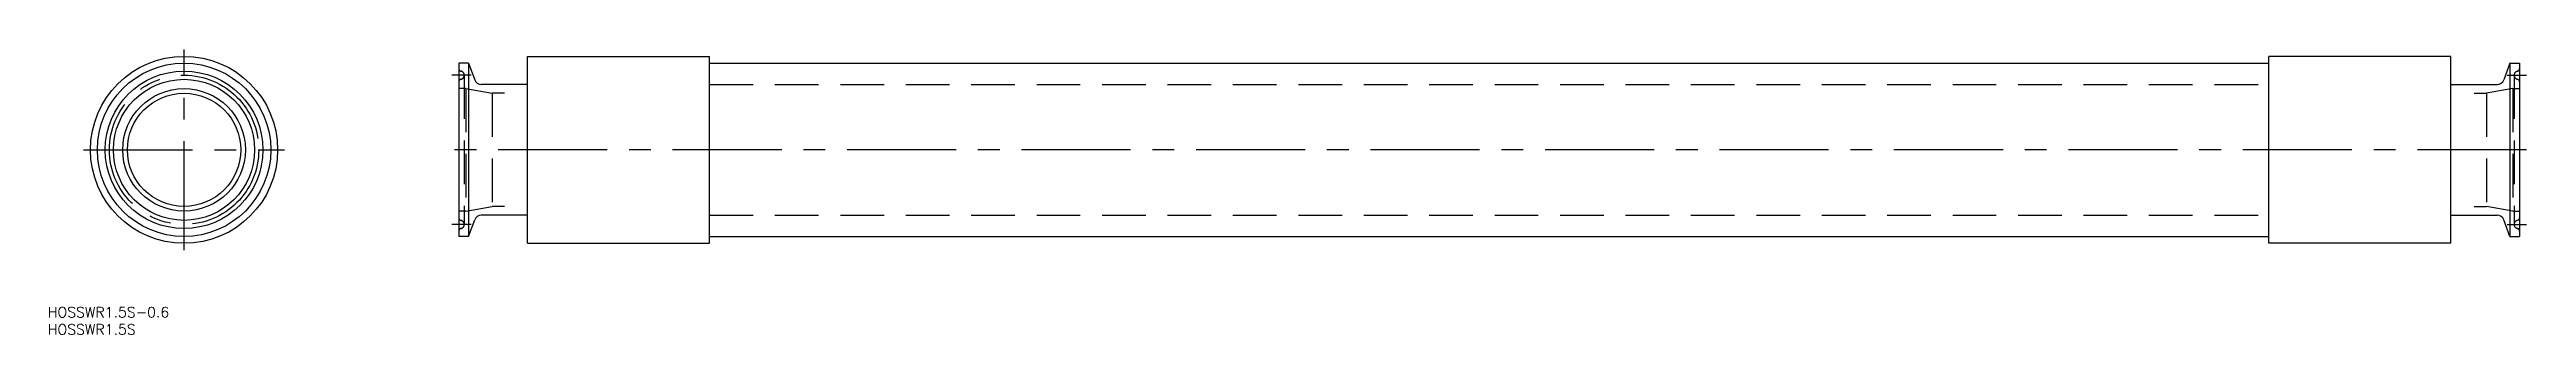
# Model space of a CAD drawing. Extents: x -39 to 682, y -54 to 29.
import ezdxf

# ---------------------------------------------------------------- set-up
doc = ezdxf.new("R2010")
doc.units = 0
doc.linetypes.add('CENTER', pattern=[50.8, 31.75, -6.35, 6.35, -6.35])
doc.linetypes.add('DASHED', pattern=[19.05, 12.7, -6.35])
doc.layers.get('0').update_dxf_attribs({"linetype": 'CONTINUOUS'})
doc.layers.add('CENTER', color=1, linetype='CONTINUOUS')
doc.styles.get("Standard").update_dxf_attribs({"font": 'txt.shx', "height": 3, "bigfont": 'bigfont.shx'})

msp = doc.modelspace()

# ---------------------------------------------------------------- linework, layer by layer
at = {"color": 7, "linetype": 'CONTINUOUS'}
for p, q in [((80, 25.25), (80, -25.25)), ((82.85, 25.25), (80, 25.25)), ((82.85, 25.25), (82.85, -25.25)), ((82.85, 25.25), (84.63, 20.37)), ((100, 27.25), (153, 27.25)), ((100, -27.25), (100, 27.25)), ((153, -27.25), (153, 27.25)), ((153, 25.25), (607, 25.25)), ((660, 27.25), (607, 27.25)), ((607, -27.25), (607, 27.25)), ((660, -27.25), (660, 27.25)), ((677.15, 25.25), (675.37, 20.37)), ((677.15, 25.25), (677.15, -25.25)), ((677.15, 25.25), (680, 25.25)), ((680, 25.25), (680, -25.25)), ((100, 19.05), (86.51, 19.05)), ((660, 19.05), (673.49, 19.05)), ((82.85, -25.25), (84.63, -20.37)), ((100, -19.05), (86.51, -19.05)), ((660, -19.05), (673.49, -19.05)), ((677.15, -25.25), (675.37, -20.37)), ((82.85, -25.25), (80, -25.25)), ((100, -27.25), (153, -27.25)), ((153, -25.25), (607, -25.25)), ((660, -27.25), (607, -27.25)), ((677.15, -25.25), (680, -25.25))]:
    msp.add_line(p, q, dxfattribs=at)
at = {"color": 3, "linetype": 'DASHED'}
for p, q in [((81.6, 21.75), (81.6, -21.75)), ((678.4, 21.75), (678.4, -21.75)), ((82, 17.85), (80, 17.85)), ((82, 17.85), (82, -17.85)), ((82, 17.85), (89.66, 16.5)), ((93.25, 16.5), (89.66, 16.5)), ((89.66, 16.5), (89.66, -16.5)), ((153, 19.05), (607, 19.05)), ((666.75, 16.5), (670.34, 16.5)), ((678, 17.85), (670.34, 16.5)), ((670.34, 16.5), (670.34, -16.5)), ((678, 17.85), (680, 17.85)), ((678, 17.85), (678, -17.85)), ((82, -17.85), (80, -17.85)), ((82, -17.85), (89.66, -16.5)), ((93.25, -16.5), (89.66, -16.5)), ((153, -19.05), (607, -19.05)), ((666.75, -16.5), (670.34, -16.5)), ((678, -17.85), (670.34, -16.5)), ((678, -17.85), (680, -17.85))]:
    msp.add_line(p, q, dxfattribs=at)
at = {"color": 7, "linetype": 'CONTINUOUS'}
for radius in [27.25, 25.25, 22.95, 20.55, 17.85, 16.5]:
    msp.add_circle((0, 0), radius, dxfattribs=at)
at = {"color": 3, "linetype": 'DASHED'}
for centre, radius, start, end in [((80.8, 23.71), 0.8, 180, 258.46304), ((80.4, 21.75), 1.2, 281.53696, 78.46304), ((679.6, 21.75), 1.2, 101.53696, 258.46304), ((679.2, 23.71), 0.8, 281.53696, 0), ((80.8, 19.79), 0.8, 101.53696, 180), ((679.2, 19.79), 0.8, 0, 78.46304), ((80.8, -19.79), 0.8, 180, 258.46304), ((80.4, -21.75), 1.2, 281.53696, 78.46304), ((679.6, -21.75), 1.2, 101.53696, 258.46304), ((679.2, -19.79), 0.8, 281.53696, 0), ((80.8, -23.71), 0.8, 101.53696, 180), ((679.2, -23.71), 0.8, 0, 78.46304)]:
    msp.add_arc(centre, radius, start, end, dxfattribs=at)
at = {"color": 7, "linetype": 'CONTINUOUS'}
for centre, start, end in [((86.51, 21.05), 200, 270), ((673.49, 21.05), 270, 340), ((86.51, -21.05), 90, 160), ((673.49, -21.05), 20, 90)]:
    msp.add_arc(centre, 2, start, end, dxfattribs=at)
at = {"layer": 'CENTER', "color": 1, "linetype": 'CENTER'}
for p, q in [((0, -29.25), (0, 29.25)), ((83.6, 21.75), (78, 21.75)), ((676.4, 21.75), (682, 21.75)), ((-29.25, 0), (29.25, 0)), ((682, 0), (78, 0)), ((83.6, -21.75), (78, -21.75)), ((676.4, -21.75), (682, -21.75))]:
    msp.add_line(p, q, dxfattribs=at)
msp.add_circle((0, 0), 21.75, dxfattribs=at)

# ---------------------------------------------------------------- texts
at = {"color": 7, "linetype": 'CONTINUOUS'}
for s, p in [('HOSSWR1.5S-0.6', (-39.68, -48.83)), ('HOSSWR1.5S', (-39.68, -53.83))]:
    msp.add_text(s, height=3, dxfattribs=at).set_placement(p)

doc.saveas('drawing.dxf')
